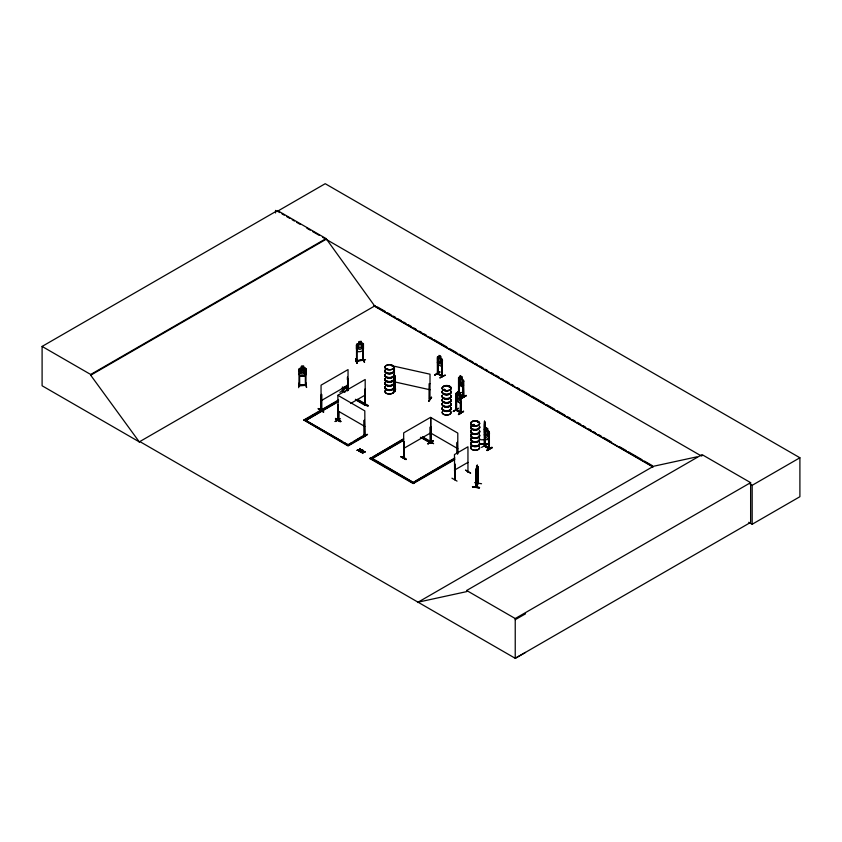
<?xml version="1.0" encoding="UTF-8"?>
<svg xmlns="http://www.w3.org/2000/svg" width="842" height="842" viewBox="0 0 842 842"><rect width="100%" height="100%" fill="white"/><g stroke="black" fill="none" stroke-linecap="round" stroke-linejoin="round"><path stroke-width="1.26" d="M484.497 421.147L484.56 432.535L484.582 421.147L484.466 430.167M484.487 433.462L484.571 431.283M484.582 422.947L484.582 423.989M484.571 429.209L484.718 446.418L484.981 445.702M484.676 423.315L484.666 423.873M484.592 424.189L484.571 423.463M477.94 466.531C479.119 467.52 476.73 480.035 475.909 475.509L476.046 477.014L477.709 473.951M472.467 486.792C478.951 485.981 484.582 489.486 472.467 486.792L479.414 487.728M476.183 486.592L477.93 483.213L476.046 486.802M476.351 486.255L476.172 487.202L476.34 471.225M477.751 483.561L477.951 467.678L477.719 483.561M477.74 483.087L477.951 482.687M457.038 481.108L451.954 478.193M475.751 470.394L476.362 468.626L477.73 473.983L477.94 471.678M387.478 368.564L386.373 368.785M387.667 368.859L386.394 368.554M391.772 365.66L392.34 365.807M443.66 389.983L444.934 389.678L443.776 390.057M444.471 389.804L443.776 389.583L444.387 389.446M444.744 389.583L443.945 390.035M449.449 387.088L448.902 386.836L449.502 386.983M472.109 425L472.678 424.663M472.794 425.084L472.13 424.894L472.636 425.294M472.794 425.221L473.099 425.178M472.309 424.715L473.288 425.284M478.067 421.958L477.688 422.337M478.172 422.179L477.414 422.179M484.939 440.25L484.971 443.555M477.919 466.605L477.235 467.257L477.182 465.216L476.183 469.741L476.13 487.202L478.245 483.276M318.265 408.991C334.569 418.621 307.509 401.75 323.37 411.875M318.497 408.823L323.633 411.749M335.411 418.895C340.863 418.463 343.915 425.957 335.695 418.421M335.621 418.748L340.768 421.326M400.897 456.701C405.655 457.111 410.233 462.732 400.897 456.701L405.991 459.574M401.129 456.522L406.191 459.448M472.562 486.602L479.435 487.781M484.655 436.03C485.003 453.775 484.087 436.735 484.929 439.934M442.324 364.965L441.755 366.617L437.861 364.365L437.345 362.165M460.763 401.413L460.311 403.002L456.396 400.739L455.838 393.446L456.427 393.035L455.869 410.191L456.09 409.433L456.553 410.328L456.501 394.719M460.879 401.423L460.248 403.034L456.353 400.781L455.838 398.582M488.76 439.061L489.381 437.451L488.813 439.029L484.855 436.809L484.35 434.609M463.563 385.51L462.984 387.162L459.048 384.931L458.585 382.7L459.143 384.868M362.607 350.746L363.376 348.809M356.619 344.494C356.155 349.598 355.85 353.714 362.67 350.851L363.46 348.851L363.449 343.662L361.144 343.252L361.144 341.336L358.85 341.61L358.945 343.62L357.787 344.389L357.787 347.967L358.945 349.367L361.092 349.125L362.239 347.451L362.239 343.873L361.092 343.368L361.071 341.41M359.355 451.575L359.871 449.986L362.018 449.712L359.871 450.312L359.355 451.575L359.366 450.028L358.945 451.344M362.628 453.47L363.144 451.88L365.302 451.607L363.144 452.207L362.628 453.47L362.639 451.922L362.228 453.238M359.429 450.081L357.24 450.365L359.429 450.081L359.944 448.512L359.934 450.038L360.344 448.744M362.713 451.649C357.734 451.828 363.46 453.27 363.228 450.407L363.218 451.933M362.713 451.975L363.228 450.407M305.183 375.764L305.962 373.88L306.046 368.743L305.214 368.091L303.699 368.133L304.793 368.849L304.793 372.427L303.625 373.995L301.436 374.058L300.268 372.564L300.268 368.985L301.436 368.312L301.352 366.291L303.699 366.217L303.625 368.249M301.362 368.249L299.015 369.017L299.741 376.037L305.246 375.879L306.046 373.932M363.144 452.207L363.628 450.638M434.83 375.016L439.871 372.09M453.322 411.433L458.385 408.517M486.887 444.534L481.592 447.376M340.126 418.811L335.137 421.516M433.135 441.029L427.873 443.881L432.904 440.945M458.122 394.54L461.132 392.456L458.08 394.224M339.831 392.33L344.831 389.109M343.02 390.593L342.262 390.404L342.841 390.72M342.483 390.299L343.01 391.183L342.957 387.267M356.724 363.218L355.703 358.808L357.019 363.155M338.284 405.023L338.084 420.705L337.653 404.865L338.284 405.023L338.126 420.747L338.379 410.885M364.86 435.945L364.123 435.724L364.354 420.084L364.691 436.051L364.176 435.756M430.841 441.987C431.883 441.576 430.115 444.102 431.557 442.071L430.567 443.124L420.453 437.282M458.543 394.351L458.532 377.595L459.122 377.184L463.616 380.405L463.626 397.203C463.058 394.403 453.785 392.13 463.489 396.582M463.289 381.226L463.047 396.898L463.289 381.226L463.805 397.098L458.869 394.224M298.636 383.289L298.7 387.688M437.819 373.448L437.324 373.111L437.882 374.006L438.008 362.197M437.324 373.68L442.324 376.574M442.503 376.448L442.155 375.637M455.806 410.128L460.816 412.99L460.816 396.266L459.164 394.677L459.227 378.911L458.585 378.753L459.048 379.016M460.395 412.212C464.521 413.496 448.618 406.391 460.995 412.327M456.038 398.35L456.038 410.033L461.048 412.927L460.542 397.056L460.363 412.791L460.542 403.539M484.329 446.186L484.35 429.462L484.929 429.052L488.77 431.336M484.824 446.418L485.003 434.64M489.476 448.302L488.897 448.228M484.876 446.05C487.971 445.292 490.465 450.523 488.813 448.154M476.635 466.636L477.235 465.342M476.635 467.278L477.046 465.858M477.646 466.247L475.888 470.415L476.572 468.447M474.667 482.634L481.54 483.74M395.54 389.109L392.698 393.182L395.519 389.372M356.503 360.65C383.363 357.661 339.158 363.144 363.302 359.881M356.387 361.092L363.365 360.25M338.41 420.211L338.884 419.348L338.2 419.484M364.986 404.318L364.849 404.36M394.94 376.006L394.33 375.869L394.94 376.006L395.098 391.456L394.351 391.298M395.572 389.109L392.982 393.235M429.388 399.287L429.325 383.668L430.02 383.668L429.42 383.531L429.262 399.234L429.967 399.413L430.02 374.206L394.424 366.27L394.372 391.498L394.351 390.73M395.024 375.869L395.003 391.593L394.267 391.435L394.267 390.867L395.003 391.193M429.841 398.834L429.42 399.108M428.82 400.95L431.357 397.108M428.831 401.192L431.367 397.361M454.659 479.477L454.606 479.172M386.394 368.954L387.615 368.785M392.204 365.691L391.635 365.807M305.941 384.731L298.899 384.983L306.025 384.773M306.025 385.341L299.026 385.531M357.166 360.429L357.082 361.197L357.092 345.43L356.461 345.504L357.092 345.43M362.692 359.787L363.239 359.681M362.692 360.355L362.692 344.778L363.376 344.841L362.744 344.915M478.035 483.645L477.951 467.678M358.86 343.568L356.545 344.473L356.534 361.229M356.64 344.536L357.313 343.768L362.639 343.083M321.086 410.17L321.055 385.173L348.041 369.596L348.041 390.32M338.8 419.99L338.831 411.875M364.67 404.223L365.228 403.939M365.407 404.602C361.818 404.686 375.637 408.528 362.776 402.781M403.686 457.29L404.37 457.153L403.707 457.301M404.318 442.176L403.686 442.345L404.318 442.176L404.381 457.743L403.707 457.869M298.952 385.005L298.973 385.752L305.93 385.331M299.689 385.12L299.678 385.552M299.689 385.689L299.594 369.975L298.973 370.133M305.299 385.362L305.372 384.752M305.941 385.499L306.046 368.785M387.552 368.88L386.867 368.964M442.503 376.469L437.545 373.616L437.956 356.692L437.345 357.019L437.398 373.764M484.95 429.136L484.403 429.525L484.466 424.263M346.472 386.257L345.63 386.425C346.188 391.509 344.515 384.636 346.788 387.194L347.378 386.773M343.989 387.499L345.683 388.436M346.788 387.194L345.567 386.457M347.43 377.079L347.378 379.689M342.841 390.888L345.02 391.888M454.68 463.91L454.68 479.751L454.459 454.575L467.952 446.786L467.952 472.067M467.899 472.067L467.899 471.236M470.594 473.32L465.521 470.089L470.594 472.993M460.269 377.826L460.269 375.911L461.942 376.858L461.826 386.51M461.942 376.858L460.206 375.942M321.507 394.372L321.507 409.949M347.588 390.583L348.041 379.058L348.209 389.162M347.757 390.677L348.209 379.163M321.307 409.728L321.181 409.78M364.67 404.834L365.186 388.962L365.354 404.697L364.849 404.928L365.354 389.057M338.168 420.326L338.894 419.937M364.639 435.451L364.123 435.156L364.597 435.451M362.292 437.166L367.322 434.251M362.26 437.472L367.565 434.651M463.753 381.489L463.111 381.331M459.195 393.877L458.532 393.73L459.101 394.056M458.048 394.456L461.1 392.456M461.195 398.298L466.257 395.382L461.237 398.34M431.272 427.241L430.388 427.126L430.378 442.745L430.209 427.031L431.272 427.241L431.02 442.903M430.209 441.976L430.567 443.124M430.462 442.124L430.757 441.955M427.873 443.881L433.188 440.776M429.315 441.387L433.63 443.65L428.262 440.913M457.153 453.649L457.332 442.292L457.616 453.912M139.898 441.597L139.351 441.924L42.1 385.773L42.1 346.43L277.481 210.532L326.075 238.581L374.669 305.983L652.887 466.615M277.481 210.532L277.481 211.258L325.212 183.703L799.9 457.764L799.9 496.706L752.169 524.261L748.759 522.282M42.1 346.43L90.694 374.48L326.075 238.581M525.534 652.424L515.23 658.297L139.835 441.566L139.277 441.882L90.694 375.206L326.075 239.307M139.277 441.882L375.216 305.667M321.055 400.75L348.041 385.173M338.2 395.066L365.186 379.489L365.196 404.497M338.358 420.611L337.831 395.298L364.807 410.875L364.954 436.24L348.093 445.976L303.878 419.969L338.589 399.929M303.878 420.453L338.589 400.413M338.452 401.139L305.846 420.453L338.452 401.623M350.567 403.507L365.186 395.066M441.713 358.924L437.935 356.608M437.545 358.039L437.829 373.974M440.671 356.334L439.008 355.377L439.061 357.387L438.229 357.555L438.229 361.134L439.061 363.144L440.608 364.039L441.44 362.986L440.724 356.303M440.724 358.218L442.376 359.86L442.376 376.606L441.797 358.839M355.461 399.276L364.449 404.465L365.439 403.897L357.566 399.361M355.461 399.761L364.449 404.949L365.439 404.381M441.871 360.734L442.503 360.892L441.871 360.734L441.871 376.374L442.05 365.828M434.882 375.09L439.934 371.848L434.882 374.764M442.566 375.911L437.882 373.606L442.25 375.995M439.966 377.711L445.271 375.216M439.987 377.984L445.039 375.069M303.878 419.969L348.093 445.492L364.954 435.756L363.976 435.188L347.115 445.407L351.609 442.808M353.861 441.513L361.723 436.966M459.164 392.761L457.553 391.772L457.553 393.814L456.722 393.972L456.722 397.55L457.553 399.561L459.111 400.455L459.932 399.403L459.932 395.824L459.111 394.709L459.227 378.911M460.29 395.266L456.396 393.14L457.616 393.782L457.616 391.867M460.995 397.319L460.363 397.15M454.68 459.648L413.233 483.582L369.996 458.627L403.592 438.745M369.996 458.627L370.985 457.564L414.211 483.013M373.227 456.753L403.592 439.229M403.444 439.966L371.964 458.627L403.444 440.45M453.375 411.517L458.427 408.265L453.375 411.191M460.311 412.296L460.784 412.99M458.711 414.601L463.521 411.212L458.69 414.538M403.686 448.449L430.662 432.872M486.055 429.704L486.002 427.82L487.718 428.746L488.434 435.43L487.613 436.482L486.055 435.588L485.234 433.577L486.055 427.789M487.665 428.778L486.002 427.82M488.739 431.315L489.381 432.304L489.381 449.049L484.392 446.207M489.381 432.304L489.307 449.049M488.865 433.177L489.497 433.335L488.865 433.177L488.865 448.818M484.855 436.809L484.455 434.598M454.827 457.943L413.233 482.445M415.474 481.15L452.575 459.732M369.996 458.132L413.233 483.097L454.68 459.164M484.582 445.492L484.876 445.881M488.813 448.723L489.044 433.072M486.939 450.133L492.023 447.239L486.971 450.186M487.213 450.617L492.265 447.66L486.939 450.459M454.459 470.152L467.952 462.363M417.506 602.514L653.445 466.289L696.913 456.838M418.053 602.188L466.647 591.621L466.647 590.495L702.028 454.596L750.622 482.645L750.622 522.398L515.23 658.297L515.23 618.544L750.622 482.645M702.028 455.722L701.481 456.048L322.686 237.349M749.917 484.013L752.169 485.318L799.9 457.764M515.23 619.68L525.534 613.807M362.744 359.734L363.312 359.902M338.421 419.674L338.663 419.242M338.547 419.842L338.652 411.77M444.471 390.004L444.502 389.341M364.933 404.907L365.07 403.971M404.139 457.09L403.813 458.048L403.865 442.439M363.302 360.45L363.376 343.694M444.155 389.351L443.597 389.878M460.269 377.953L459.427 378.121L459.427 381.7L460.269 383.71L461.826 384.594L462.668 383.531L462.668 379.952L461.826 378.837M404.192 457.627L404.139 442.082M458.795 393.656L457.837 392.372L458.827 392.951L459.037 394.624M359.934 449.712L362.018 449.712M357.24 450.038L362.018 450.028M357.24 450.365L359.366 450.344M363.218 451.617L365.302 451.607M360.523 451.933L365.302 451.922M360.523 452.259L362.639 452.238M362.713 358.313L364.523 362.323L362.807 358.26M362.755 357.997L364.512 362.292M367.912 405.928L362.807 402.781M342.568 390.909L344.852 391.993M342.768 391.298L342.789 387.362M364.597 436.019L364.46 435.093M430.757 442.524L430.809 417.516L457.795 433.093L457.795 453.806M431.093 442.924L431.093 427.336M456.29 409.833L455.806 409.559L456.375 409.865M305.393 385.52L305.299 369.785L305.951 369.764M306.288 387.173L305.878 383.047M301.362 366.333L303.699 366.27M299.763 368.301L305.214 368.133M299.741 376.027L305.246 375.869M484.666 423.979L484.582 421.958L484.55 446.06L489.476 448.87M484.897 424.347L484.908 429.904M484.603 426.105L484.603 427.262M481.192 439.787L488.349 439.619M488.381 443.681C466.31 444.387 503.411 443.787 481.235 443.723M481.235 444.187L488.381 443.987L481.235 444.229M362.818 360.502L362.692 344.778M472.794 424.652L473.393 424.8M298.994 385.731L299.015 369.007M429.852 399.382L429.852 398.813M476.498 466.51L476.593 468.468M475.814 475.551L475.835 470.383L475.888 487.16M431.672 397.445L428.778 401.255M394.509 390.741L395.014 390.856M394.424 381.847L430.02 389.783M458.837 394.245L458.764 378.647M484.624 446.071L489.118 448.102M484.634 443.418L484.634 443.987M342.999 391.13L342.494 388.299M342.789 391.256L342.315 387.11M460.269 378.595L461.826 379.479M460.269 382.173L461.826 383.057M463.574 397.171L458.616 394.372M430.662 442.345L431.272 442.818M339.915 418.737L335.179 421.505M335.653 418.463L340.747 421.368M277.481 211.258L279.744 212.563M282.007 213.868L284.27 215.173M286.522 216.478L289.911 218.436M292.174 219.741L294.437 221.046M296.7 222.351L300.089 224.309M306.867 228.224L310.256 230.182M312.519 231.487L319.297 235.392M377.49 306.972L385.436 311.561M387.709 312.877L391.12 314.845M393.382 316.15L395.656 317.466M397.929 318.771L401.339 320.739M403.613 322.054L405.876 323.37M408.149 324.675L411.559 326.643M413.832 327.959L416.095 329.264M419.505 331.232L421.779 332.548M424.052 333.853L426.315 335.169M429.725 337.137L431.999 338.442M434.272 339.758L446.765 346.967M450.165 348.935L456.985 352.872M459.248 354.177L467.205 358.766M469.468 360.081L472.878 362.049M475.151 363.355L477.425 364.67M479.698 365.986L483.097 367.943M485.371 369.259L487.644 370.575M491.044 372.532L493.317 373.848M495.591 375.164L499.001 377.132M501.274 378.437L503.537 379.753M505.81 381.058L509.221 383.026M511.494 384.341L513.757 385.647M517.167 387.615L519.44 388.93M521.714 390.235L529.66 394.824M531.933 396.14L544.427 403.35M546.69 404.665L554.646 409.254M556.909 410.559L564.866 415.159M567.129 416.464L570.539 418.432M572.813 419.748L575.086 421.053M577.359 422.368L580.759 424.336M583.032 425.642L585.306 426.957M588.705 428.925L590.979 430.23M593.252 431.546L595.526 432.851M598.936 434.819L601.199 436.135M603.472 437.44L611.418 442.039M619.375 446.628L626.185 450.554M628.458 451.87L642.088 459.732M644.351 461.048L652.308 465.637M373.922 305.878L653.055 467.036M437.872 356.64L439.114 357.355M430.809 433.093L457.795 448.67M422.558 436.882L431.557 442.071M357.566 399.845L364.312 403.739M422.558 437.366L431.557 442.555M421.579 437.451L430.567 442.639M337.831 410.875L364.807 426.452M364.954 436.24L363.976 435.188M360.344 449.07L359.944 448.512M307.141 421.2L342.41 441.555M344.683 442.871L348.093 444.839L304.867 419.884M372.122 458.711L374.395 460.027M376.669 461.342L384.636 465.942M386.91 467.247L413.075 482.361M466.647 590.495L515.23 618.544M430.63 442.682L430.662 417.295L403.686 432.872L403.634 457.953M337.684 419.926L337.6 420.411M454.88 479.572L454.859 464.016M301.004 368.259L305.446 375.395M356.619 349.598L357.324 351.409M476.183 473.32L476.519 474.204L477.498 470.815L477.256 465.226M299.089 374.09L299.794 375.964M355.682 358.808L357.113 363.186M475.751 475.541L476.014 477.014M306.635 387.457L305.825 383.026M484.676 426.147L484.592 425.231L484.603 426.568M484.582 428.199L484.592 429.462M484.592 423.189L484.582 424.894M752.169 485.318L752.169 524.261M484.666 421.958L484.655 429.904M463.51 380.426L463.51 385.541M460.269 375.911L460.269 385.625M457.332 442.292L457.332 453.554M456.501 398.613L456.375 410.433M364.354 420.084L364.428 435.672M347.378 384.71L347.378 389.909M347.083 385.647L346.915 390.951M321.686 394.477L321.686 410.107M321.402 409.38L321.181 410.349L321.234 394.74M275.576 210.384L275.576 212.963M90.694 374.48L90.694 375.206M479.53 430.967A4.526 2.61 0 0 1 474.572 434.23A4.526 2.61 0 0 1 471.246 430.336M479.477 431.22A4.463 2.579 0 0 1 474.583 434.44A4.463 2.579 0 0 1 471.299 430.599M479.456 434.577A4.442 2.568 0 0 1 474.583 437.787A4.442 2.568 0 0 1 471.31 433.956M479.477 434.819A4.473 2.579 0 0 1 474.583 438.05A4.473 2.579 0 0 1 471.288 434.198M479.53 426.662A4.526 2.61 0 0 1 474.572 429.936A4.526 2.61 0 0 1 471.246 426.041M471.962 425.494A4.526 2.61 0 0 1 473.993 424.821M479.477 430.504A4.463 2.579 0 0 1 474.583 433.725A4.463 2.579 0 0 1 471.299 429.883M479.477 426.926A4.463 2.579 0 0 1 474.583 430.146A4.463 2.579 0 0 1 471.299 426.305M472.004 425.768A4.463 2.579 0 0 1 472.93 425.357M479.53 430.746A4.526 2.61 0 0 1 474.572 434.009A4.526 2.61 0 0 1 471.246 430.115M479.53 426.441A4.526 2.61 0 0 1 474.572 429.715A4.526 2.61 0 0 1 471.246 425.82M471.962 425.273A4.526 2.61 0 0 1 473.993 424.6M479.466 426.21A4.452 2.568 0 0 1 474.583 429.42A4.452 2.568 0 0 1 471.31 425.589M472.015 425.052A4.452 2.568 0 0 1 474.014 424.389M479.53 443.218A4.526 2.61 0 0 1 474.572 446.481A4.526 2.61 0 0 1 471.246 442.587M479.477 443.471A4.463 2.579 0 0 1 474.583 446.692A4.463 2.579 0 0 1 471.299 442.85M479.477 446.934A4.473 2.579 0 0 1 474.583 450.154A4.473 2.579 0 0 1 471.288 446.313M479.466 435.219A4.452 2.568 0 0 1 474.583 438.429A4.452 2.568 0 0 1 471.31 434.598M479.477 447.07A4.473 2.579 0 0 1 474.583 450.302A4.473 2.579 0 0 1 471.288 446.449M479.477 434.998A4.473 2.579 0 0 1 474.583 438.219A4.473 2.579 0 0 1 471.288 434.377M479.53 438.914A4.526 2.61 0 0 1 474.572 442.187A4.526 2.61 0 0 1 471.246 438.293M479.477 442.755A4.463 2.579 0 0 1 474.583 445.976A4.463 2.579 0 0 1 471.299 442.134M479.466 439.177A4.452 2.568 0 0 1 474.583 442.397A4.452 2.568 0 0 1 471.31 438.556M479.53 442.997A4.526 2.61 0 0 1 474.572 446.26A4.526 2.61 0 0 1 471.246 442.366M479.53 438.693A4.526 2.61 0 0 1 474.572 441.966A4.526 2.61 0 0 1 471.246 438.072M479.466 438.461A4.452 2.568 0 0 1 474.583 441.671A4.452 2.568 0 0 1 471.31 437.84M393.677 370.68A4.463 2.579 0 0 1 389.362 373.922A4.463 2.579 0 0 1 385.047 370.68M393.677 369.964A4.463 2.579 0 0 1 389.362 373.206A4.463 2.579 0 0 1 385.047 369.964M393.667 374.985A4.452 2.568 0 0 1 389.362 378.216A4.452 2.568 0 0 1 385.057 374.985M393.73 374.722A4.526 2.61 0 0 1 389.362 378.005A4.526 2.61 0 0 1 384.994 374.722M393.73 374.501A4.526 2.61 0 0 1 389.362 377.784A4.526 2.61 0 0 1 384.994 374.501M393.677 374.258A4.463 2.579 0 0 1 389.362 377.5A4.463 2.579 0 0 1 385.047 374.258M393.73 370.427A4.526 2.61 0 0 1 389.362 373.711A4.526 2.61 0 0 1 384.994 370.427M393.73 370.206A4.526 2.61 0 0 1 389.362 373.49A4.526 2.61 0 0 1 384.994 370.206M393.667 378.595A4.452 2.568 0 0 1 389.362 381.826A4.452 2.568 0 0 1 385.057 378.595M393.677 390.688A4.473 2.579 0 0 1 389.362 393.94A4.473 2.579 0 0 1 385.047 390.688M393.677 382.931A4.463 2.579 0 0 1 389.362 386.173A4.463 2.579 0 0 1 385.047 382.931M393.667 382.215A4.452 2.568 0 0 1 389.362 385.447A4.452 2.568 0 0 1 385.057 382.215M393.677 387.236A4.463 2.579 0 0 1 389.362 390.478A4.463 2.579 0 0 1 385.047 387.236M393.73 386.973A4.526 2.61 0 0 1 389.362 390.256A4.526 2.61 0 0 1 384.994 386.973M393.73 386.752A4.526 2.61 0 0 1 389.362 390.035A4.526 2.61 0 0 1 384.994 386.752M393.677 386.51A4.463 2.579 0 0 1 389.362 389.751A4.463 2.579 0 0 1 385.047 386.51M393.73 382.678A4.526 2.61 0 0 1 389.362 385.962A4.526 2.61 0 0 1 384.994 382.678M393.73 382.457A4.526 2.61 0 0 1 389.362 385.741A4.526 2.61 0 0 1 384.994 382.457M393.667 390.846A4.452 2.568 0 0 1 389.362 394.077A4.452 2.568 0 0 1 385.057 390.846M450.923 399.371A4.442 2.568 0 0 1 446.628 402.602A4.442 2.568 0 0 1 442.334 399.371A4.473 2.579 0 0 0 446.628 402.708A4.473 2.579 0 0 0 450.944 399.455M450.933 391.709A4.463 2.579 0 0 1 446.628 394.951A4.463 2.579 0 0 1 442.313 391.709M450.933 390.983A4.463 2.579 0 0 1 446.628 394.224A4.463 2.579 0 0 1 442.313 390.983M450.933 396.003A4.463 2.579 0 0 1 446.628 399.245A4.463 2.579 0 0 1 442.313 396.003M450.996 395.74A4.526 2.61 0 0 1 446.628 399.034A4.526 2.61 0 0 1 442.26 395.74M450.996 395.519A4.526 2.61 0 0 1 446.628 398.813A4.526 2.61 0 0 1 442.26 395.519M450.933 395.277A4.463 2.579 0 0 1 446.628 398.529A4.463 2.579 0 0 1 442.313 395.277M450.996 391.446A4.526 2.61 0 0 1 446.628 394.73A4.526 2.61 0 0 1 442.26 391.446M450.996 391.225A4.526 2.61 0 0 1 446.628 394.509A4.526 2.61 0 0 1 442.26 391.225M450.933 399.624A4.463 2.579 0 0 1 446.628 402.865A4.463 2.579 0 0 1 442.313 399.624M450.933 400.003A4.452 2.568 0 0 1 446.628 403.234A4.452 2.568 0 0 1 442.324 400.003M450.944 411.706A4.473 2.579 0 0 1 446.628 414.959A4.473 2.579 0 0 1 442.313 411.706M450.933 403.96A4.463 2.579 0 0 1 446.628 407.202A4.463 2.579 0 0 1 442.313 403.96M450.933 403.234A4.463 2.579 0 0 1 446.628 406.476A4.463 2.579 0 0 1 442.313 403.234M450.933 408.254A4.463 2.579 0 0 1 446.628 411.496A4.463 2.579 0 0 1 442.313 408.254M450.996 407.991A4.526 2.61 0 0 1 446.628 411.285A4.526 2.61 0 0 1 442.26 407.991M450.996 407.77A4.526 2.61 0 0 1 446.628 411.064A4.526 2.61 0 0 1 442.26 407.77M450.933 407.528A4.463 2.579 0 0 1 446.628 410.78A4.463 2.579 0 0 1 442.313 407.528M450.996 403.697A4.526 2.61 0 0 1 446.628 406.981A4.526 2.61 0 0 1 442.26 403.697M450.996 403.476A4.526 2.61 0 0 1 446.628 406.76A4.526 2.61 0 0 1 442.26 403.476M450.933 411.843A4.452 2.568 0 0 1 446.628 415.085A4.452 2.568 0 0 1 442.324 411.843M477.161 467.878L476.519 472.667L477.161 467.878M466.257 395.614L461.248 398.592L466.268 395.656M463.521 411.454L458.427 414.432L463.521 411.454M360.702 341.82L359.323 341.978L359.323 342.62L360.702 342.452L360.702 341.82M361.092 344.01L358.945 344.262L358.945 347.841L361.092 347.588L361.092 344.01M303.236 366.659L301.825 366.702L301.825 367.344L303.236 367.301L303.236 366.659M303.625 368.891L301.436 368.954L301.436 372.532L303.625 372.469L303.625 368.891M345.346 387.225L344.325 386.667L345.346 387.867L345.346 387.225M461.553 377.09L460.542 376.521L461.553 377.721L461.553 377.09M440.334 356.534L439.335 355.955L440.334 357.166L440.334 356.534M440.608 358.924L439.061 358.029L439.061 361.607L440.608 362.502L440.608 358.924M459.111 395.34L457.553 394.445L457.553 398.024L459.111 398.919L459.111 395.34M487.329 428.978L486.339 428.399L487.329 429.609L487.329 428.978M487.613 431.367L486.055 430.472L486.055 434.051L487.613 434.946L487.613 431.367M472.941 425.494A4.452 2.568 0 0 0 479.614 423.263A4.452 2.568 0 0 0 472.941 421.032A4.452 2.568 0 0 0 472.941 425.494M472.941 425.863A4.452 2.568 0 0 0 479.614 423.631A4.452 2.568 0 0 0 472.941 421.41A4.452 2.568 0 0 0 472.941 425.863M472.93 425.652A4.473 2.579 0 0 0 479.635 423.421A4.473 2.579 0 0 0 472.93 421.189A4.473 2.579 0 0 0 472.93 425.652M387.131 369.396A4.473 2.579 0 0 0 393.835 367.165A4.473 2.579 0 0 0 387.131 364.923A4.473 2.579 0 0 0 387.131 369.396M387.141 369.617A4.442 2.568 0 0 0 393.803 367.396A4.442 2.568 0 0 0 387.141 365.175A4.442 2.568 0 0 0 387.141 369.617M389.362 381.573A4.452 2.568 0 0 0 393.667 378.342A4.473 2.579 0 0 1 389.362 381.689A4.473 2.579 0 0 1 385.047 378.437A4.452 2.568 0 0 0 389.362 381.573M389.362 382.215A4.442 2.568 0 0 0 393.656 378.984A4.442 2.568 0 0 1 389.362 382.205A4.442 2.568 0 0 1 385.068 378.984A4.442 2.568 0 0 0 389.362 382.205M444.397 390.278A4.463 2.579 0 0 0 451.091 388.046A4.463 2.579 0 0 0 444.397 385.815A4.463 2.579 0 0 0 444.397 390.278M444.397 390.635A4.452 2.568 0 0 0 451.08 388.415A4.452 2.568 0 0 0 444.397 386.183A4.452 2.568 0 0 0 444.397 390.635M444.387 390.435A4.473 2.579 0 0 0 451.102 388.204A4.473 2.579 0 0 0 444.387 385.962A4.473 2.579 0 0 0 444.387 390.435"/></g></svg>
